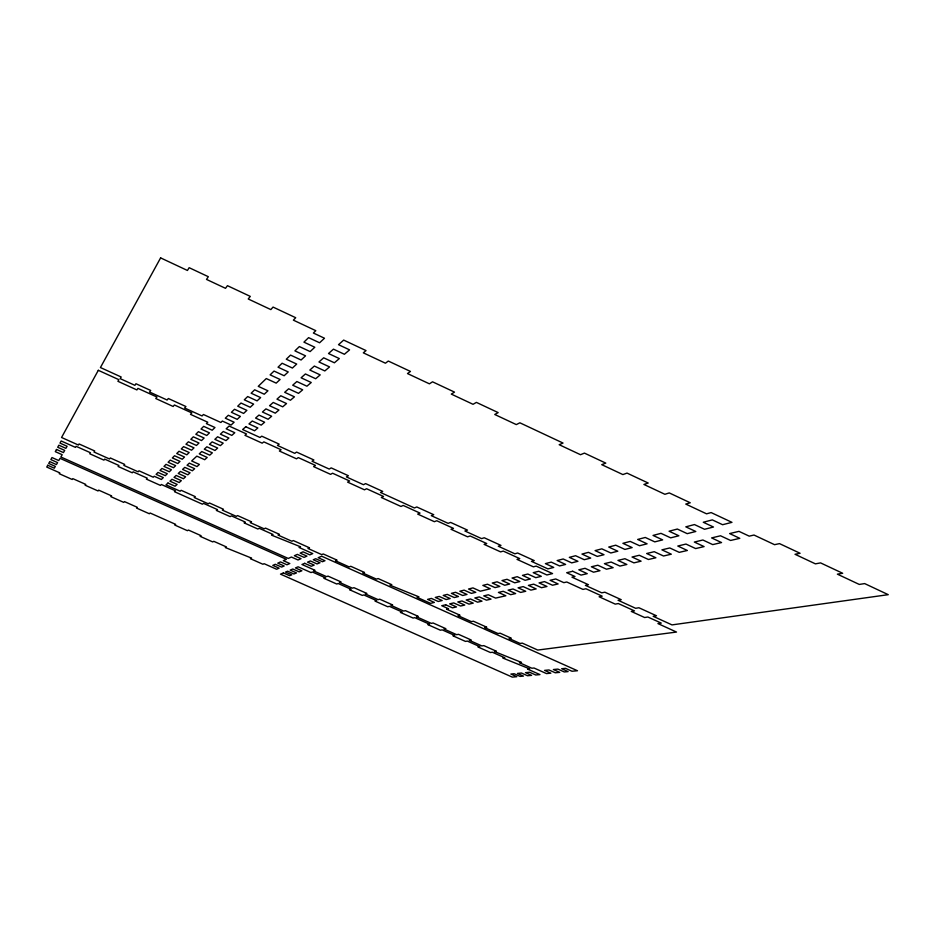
<?xml version="1.0" encoding="UTF-8"?>
<svg xmlns="http://www.w3.org/2000/svg" width="935" height="935" viewBox="0 0 935 935"><rect width="100%" height="100%" fill="white"/><g stroke="black" fill="none" stroke-linecap="round" stroke-linejoin="round"><path stroke-width="1.4" d="M98.304 370.307L61.558 437.486L78.4 445.037L79.054 443.961L94.704 450.974L93.991 452.014L109.535 458.98L110.307 457.963L124.671 464.403L123.841 465.385L138.111 471.778L138.988 470.819L153.27 477.212L154.205 476.266L161.369 479.48L163.309 477.586L156.11 474.361L158.027 472.42L165.285 475.67L167.295 473.729L159.99 470.445L161.965 468.447L169.34 471.754L171.409 469.744L163.987 466.413L166.033 464.344L173.513 467.71L175.64 465.642L168.113 462.252L170.217 460.113L177.814 463.538L180.011 461.399L172.367 457.951L174.541 455.754L182.255 459.237L184.522 457.028L176.75 453.522L179.006 451.254L186.836 454.796L189.186 452.517L181.285 448.952L183.611 446.603L191.57 450.202L194.001 447.853L185.971 444.218L188.379 441.799L196.467 445.457L198.98 443.026L190.822 439.333L193.3 436.82L201.528 440.549L204.122 438.036L195.836 434.272L198.407 431.678L206.764 435.476L209.452 432.87L201.025 429.036L203.678 426.348L212.187 430.217L214.968 427.517L206.39 423.613L207.769 422.223L190.495 414.357L191.804 412.919L174.401 404.984L173.162 406.468L155.783 398.544L156.94 397.024L137.948 388.376L136.884 389.93L117.915 381.293L118.897 379.692L98.304 370.307M160.61 257.885L100.431 367.537L121.188 377.004L120.183 378.628L134.897 385.337L135.972 383.747L150.71 390.468L149.565 392.022L167.12 400.028L168.335 398.509L185.913 406.526L184.616 407.999L202.053 415.946L203.421 414.509L220.882 422.48L222.343 421.066L231.085 425.051L234.124 422.223L225.3 418.19L228.327 415.269L237.221 419.348L240.377 416.414L231.401 412.3L234.533 409.273L243.603 413.422L246.875 410.371L237.724 406.176L240.985 403.032L250.218 407.263L253.619 404.107L244.304 399.818L247.681 396.545L257.09 400.87L260.631 397.585L251.141 393.214L254.659 389.801L264.254 394.219L267.936 390.795L258.247 386.33L266.288 378.558L276.187 383.128L280.114 379.481L270.121 374.853L274.037 371.066L284.135 375.741L288.225 371.931L278.034 367.198L282.113 363.248L292.421 368.039L296.699 364.066L286.285 359.215L290.551 355.09L301.082 359.998L305.546 355.838L294.911 350.87L299.375 346.569L310.128 351.583L314.803 347.236L303.933 342.152L308.597 337.64L319.595 342.783L324.492 338.236L313.377 333.024L315.796 330.674L293.38 320.156L295.705 317.713L273.055 307.077L270.846 309.59L248.231 298.978L250.299 296.395L227.45 285.678L225.51 288.319L206.506 279.413L208.33 276.702L189.15 267.69L187.432 270.46L160.61 257.885M47.732 465.268L46.75 467.056L59.782 472.853L59.256 473.718L72.217 479.48L72.79 478.638L85.763 484.4L85.143 485.218L98.035 490.957L98.701 490.15L111.604 495.889L110.903 496.672L123.736 502.387L124.484 501.616L137.328 507.331L136.545 508.067L149.32 513.747L150.149 513.023L175.686 524.383L174.775 525.061L187.456 530.706L188.402 530.04L201.095 535.685L200.113 536.328L212.736 541.938L213.764 541.307L226.399 546.928L225.323 547.536L251.573 558.125L250.416 558.686L262.922 564.249L264.114 563.7L276.62 569.263L279.098 568.176L272.81 565.383L275.276 564.273L281.61 567.089L284.158 565.991L277.788 563.15L280.535 561.912L286.952 564.775L289.792 563.536L283.328 560.661L286.379 559.294L60.039 458.349L58.753 460.558L51.998 457.554L50.864 459.599L57.573 462.591L56.404 464.578L49.754 461.621L48.737 463.456L55.34 466.401L54.3 468.19L47.732 465.268M56.486 449.466L55.294 451.64L62.189 454.714L60.857 456.993L288.284 558.452L291.416 557.038L298.02 559.983L301.012 558.686L294.373 555.717L297.377 554.373L304.062 557.365L306.914 556.115L300.182 553.111L303.033 551.825L309.812 554.864L312.746 553.59L299.083 547.466L300.521 546.8L271.641 535.182L272.985 534.469L259.17 528.287L257.873 529.023L244.058 522.84L245.309 522.081L231.412 515.863L230.209 516.646L216.336 510.428L217.481 509.622L203.514 503.369L202.416 504.199L174.459 491.681L175.464 490.805L161.381 484.505L160.434 485.405L146.363 479.106L147.262 478.182L133.109 471.848L132.267 472.794L118.126 466.471L118.92 465.49L104.685 459.12L103.937 460.125L89.725 453.755L90.426 452.727L76.121 446.322L75.466 447.374L61.172 440.981L60.004 443.108L67.098 446.275L65.894 448.356L58.847 445.2L57.701 447.269L64.702 450.389L63.44 452.575L56.486 449.466M167.973 483.033L166.009 484.868L180.139 491.202L181.168 490.314L195.321 496.649L194.235 497.513L208.295 503.813L209.428 502.972L223.5 509.271L222.32 510.089L236.31 516.354L237.537 515.559L251.538 521.835L250.253 522.607L264.173 528.836L265.493 528.088L279.413 534.329L278.046 535.054L291.884 541.248L293.31 540.547L309.462 547.793L307.977 548.459L321.733 554.619L323.265 553.976L337.044 560.147L335.466 560.766L349.152 566.902L350.777 566.294L364.475 572.442L362.803 573.015L376.419 579.116L378.137 578.555L391.765 584.667L390 585.193L418.915 596.834L417.057 597.313L430.532 603.356L434.354 602.421L427.575 599.382L431.397 598.412L438.223 601.474L442.15 600.515L435.278 597.43L439.216 596.437L446.147 599.545L450.191 598.552L443.225 595.42L447.281 594.391L454.305 597.547L458.466 596.53L451.395 593.351L455.579 592.299L462.696 595.501L466.997 594.45L459.833 591.224L464.146 590.137L471.369 593.386L475.798 592.311L468.517 589.027L472.97 587.905L480.298 591.212L490.291 588.769L482.846 585.404L487.521 584.223L495.024 587.612L499.839 586.444L492.266 583.019L497.104 581.804L504.725 585.252L509.692 584.036L502.013 580.553L506.992 579.291L514.741 582.809L519.872 581.558L512.064 578.017L517.23 576.708L525.084 580.284L530.402 578.987L522.466 575.387L527.808 574.032L535.79 577.666L541.283 576.322L533.231 572.664L538.759 571.262L546.881 574.967L552.562 573.576L536.176 566.107L533.394 566.832L517.02 559.375L519.743 558.604L503.252 551.089L500.599 551.884L484.12 544.369L486.714 543.539L470.118 535.965L467.593 536.83L451.021 529.28L453.463 528.368L436.762 520.748L434.389 521.695L417.7 514.086L420.002 513.105L403.195 505.438L400.963 506.454L381.363 497.513L383.514 496.462L366.578 488.736L364.498 489.823L347.586 482.109L349.596 480.987L332.556 473.215L330.616 474.372L313.599 466.612L315.457 465.42L298.3 457.589L296.512 458.828L279.378 451.021L281.096 449.747L263.834 441.869L262.197 443.178L244.947 435.313L246.501 433.969L229.122 426.044L226.165 428.791L234.79 432.73L231.81 435.394L223.266 431.502L220.415 434.167L228.888 438.024L226.013 440.595L217.61 436.774L214.851 439.345L223.185 443.132L220.403 445.621L212.14 441.869L209.487 444.347L217.68 448.064L214.992 450.471L206.869 446.79L204.298 449.186L212.35 452.832L209.756 455.158L201.761 451.547L199.272 453.861L207.208 457.449L204.695 459.704L196.829 456.14L191.663 460.955L199.389 464.45L197.005 466.588L189.338 463.129L187.047 465.256L194.667 468.692L192.353 470.761L184.791 467.36L182.57 469.428L190.074 472.806L187.841 474.805L180.397 471.462L178.246 473.461L185.633 476.78L183.459 478.732L176.131 475.436L174.039 477.376L181.32 480.648L179.216 482.53L171.993 479.293L169.96 481.174L177.136 484.4L175.09 486.223L167.973 483.033M245.776 426.757L242.621 429.539L260.059 437.498L261.706 436.154L279.168 444.125L277.45 445.434L294.77 453.346L296.57 452.072L313.903 459.985L312.033 461.224L329.249 469.078L331.189 467.886L348.416 475.751L346.394 476.908L363.493 484.716L365.597 483.594L382.707 491.401L380.533 492.488L414.45 507.974L416.765 506.957L433.723 514.694L431.327 515.676L448.145 523.343L450.612 522.408L467.453 530.098L464.917 530.998L481.63 538.63L484.225 537.765L500.961 545.397L498.285 546.227L514.893 553.812L517.628 553.006L534.247 560.603L531.442 561.362L547.945 568.889L553.719 567.428L545.409 563.63L551.229 562.11L559.609 565.944L565.605 564.424L557.155 560.556L563.186 558.978L571.706 562.882L577.923 561.304L569.333 557.365L575.586 555.729L584.258 559.703L590.721 558.078L581.967 554.058L588.466 552.351L597.29 556.407L603.998 554.712L595.092 550.61L601.836 548.845L610.824 552.982L617.801 551.218L608.732 547.045L615.744 545.198L624.896 549.429L632.142 547.594L622.909 543.317L630.213 541.412L639.54 545.724L647.09 543.819L637.67 539.448L645.279 537.461L654.78 541.868L662.646 539.881L653.051 535.428L660.987 533.347L670.664 537.847L678.868 535.778L669.086 531.22L677.361 529.046L687.237 533.663L695.792 531.489L685.811 526.837L694.46 524.57L704.534 529.28L713.475 527.024L703.284 522.256L712.318 519.883L722.603 524.71L731.953 522.349L711.138 512.579L706.544 513.829L685.764 504.07L690.24 502.773L669.261 492.92L664.89 494.288L643.923 484.447L648.189 483.033L627.023 473.098L622.874 474.583L601.743 464.66L605.775 463.117L584.433 453.101L580.518 454.714L559.2 444.709L563.01 443.05L519.883 422.807L516.307 424.595L494.732 414.474L498.18 412.615L476.394 402.389L473.052 404.306L451.289 394.102L454.515 392.116L432.531 381.807L429.434 383.841L407.485 373.556L410.465 371.44L388.294 361.039L385.442 363.212L363.306 352.834L366.041 350.59L343.683 340.095L338.505 344.676L349.573 349.865L344.396 354.272L333.456 349.152L328.512 353.524L339.335 358.584L334.391 362.792L323.685 357.801L318.964 361.974L329.564 366.917L324.831 370.938L314.347 366.064L309.836 370.061L320.202 374.877L315.679 378.733L305.418 373.965L301.093 377.798L311.25 382.508L306.914 386.202L296.863 381.538L292.713 385.208L302.671 389.813L298.51 393.354L288.658 388.796L284.684 392.314L294.443 396.826L290.446 400.227L280.792 395.762L276.97 399.14L286.542 403.558L282.709 406.818L273.23 402.459L269.56 405.708L278.946 410.021L275.264 413.153L265.961 408.887L262.431 412.008L271.653 416.239L268.111 419.254L258.972 415.07L255.582 418.074L264.628 422.223L261.216 425.121L252.251 421.019L248.979 423.917L257.861 427.973L254.577 430.778L245.776 426.757M304.728 563.326L301.958 564.483L315.001 570.303L313.587 570.864L326.56 576.65L328.021 576.112L341.006 581.909L339.499 582.411L352.413 588.173L353.956 587.683L366.871 593.444L365.281 593.912L378.126 599.651L379.75 599.195L392.606 604.922L390.947 605.354L403.721 611.058L405.428 610.649L418.225 616.352L416.472 616.749L431.304 623.365L433.104 622.99L445.831 628.671L443.985 629.021L456.642 634.666L458.524 634.327L471.182 639.984L469.265 640.288L481.852 645.91L483.816 645.617L496.403 651.239L494.405 651.508L521.52 662.436L519.439 662.67L531.898 668.233L534.025 668.011L546.496 673.586L550.855 673.177L544.579 670.383L548.95 669.963L555.273 672.779L559.738 672.37L553.391 669.53L557.879 669.098L564.284 671.949L568.106 671.599L561.678 668.724L565.511 668.35L571.986 671.248L577.479 670.746L321.698 556.22L318.192 557.681L324.971 560.719L322.47 561.736L315.726 558.721L313.283 559.738L319.992 562.741L317.058 563.934L310.397 560.953L307.545 562.145L314.16 565.102L311.297 566.259L304.728 563.326M283.398 572.933L280.512 574.148L512.275 677.115L516.833 676.706L510.872 674.053L514.133 673.738L520.129 676.402L523.46 676.098L517.441 673.422L521.45 673.036L527.504 675.736L531.594 675.362L525.505 672.651L529.619 672.253L535.743 674.988L539.951 674.603L527.609 669.098L529.701 668.887L502.843 658.053L504.842 657.808L492.371 652.244L490.408 652.513L477.949 646.962L479.877 646.681L467.348 641.094L465.455 641.398L452.937 635.812L454.784 635.484L442.197 629.874L440.385 630.213L427.798 624.603L429.574 624.241L414.801 617.661L413.083 618.047L400.425 612.413L402.108 612.004L389.392 606.336L387.744 606.757L375.04 601.088L376.641 600.644L363.855 594.952L362.301 595.408L349.526 589.716L351.046 589.237L338.201 583.51L336.717 584.013L323.884 578.286L325.322 577.772L312.407 572.01L311.016 572.559L298.113 566.809L295.437 567.919L301.853 570.782L299.165 571.858L292.795 569.018L290.189 570.105L296.524 572.921L293.906 573.985L287.618 571.18L285.502 572.068L291.755 574.85L289.628 575.703L283.398 572.933M572.699 571.273L566.692 572.711L574.978 576.498L571.975 577.187L588.454 584.714L585.415 585.368L601.754 592.825L604.863 592.206L621.226 599.686L618.058 600.27L635.648 608.299L638.897 607.75L656.499 615.791L653.179 616.305L671.996 624.896L888.25 594.672L864.665 583.592L859.277 584.433L837.386 574.16L842.669 573.272L820.568 562.893L815.402 563.852L795.019 554.28L800.079 553.275L779.51 543.621L774.554 544.684L754.007 535.042L749.215 536.152L738.966 531.349L729.639 533.581L739.795 538.338L730.574 540.465L720.523 535.778L711.605 537.917L721.551 542.557L712.727 544.602L702.886 540.009L694.343 542.055L704.09 546.601L695.64 548.564L685.986 544.065L677.793 546.028L687.354 550.481L679.254 552.351L669.776 547.957L661.922 549.85L671.307 554.198L663.523 555.998L654.231 551.697L646.681 553.508L655.891 557.763L648.422 559.492L639.295 555.273L632.048 557.015L641.083 561.187L633.895 562.858L624.942 558.721L617.965 560.404L626.847 564.483L619.928 566.084L611.128 562.04L604.419 563.653L613.15 567.662L606.488 569.205L597.839 565.231L591.376 566.785L599.954 570.712L593.538 572.197L585.041 568.305L578.812 569.801L587.238 573.658L581.056 575.095L572.699 571.273M445.679 604.793L441.752 605.716L448.519 608.743L446.556 609.188L460.008 615.218L458.01 615.627L471.38 621.623L473.414 621.226L486.796 627.221L484.716 627.595L498.016 633.556L500.143 633.194L511.235 638.173L509.072 638.5L520.105 643.444L522.314 643.128L537.765 650.059L676.519 632.06L657.948 623.587L661.244 623.107L647.873 617.018L644.636 617.521L631.289 611.432L634.479 610.906L618.351 603.554L615.23 604.115L599.125 596.764L602.175 596.168L585.953 588.769L582.961 589.401L566.75 582.002L563.852 582.657L555.752 578.975L550.096 580.296L558.125 583.954L552.491 585.228L544.532 581.605L539.063 582.891L546.963 586.479L541.517 587.706L533.686 584.153L528.392 585.392L536.176 588.921L530.916 590.114L523.191 586.607L518.083 587.811L525.739 591.282L520.643 592.428L513.046 588.992L508.102 590.149L515.641 593.561L510.709 594.672L503.229 591.294L498.437 592.416L505.858 595.77L495.62 598.096L488.304 594.789L483.746 595.864L491.004 599.136L486.457 600.165L479.258 596.916L474.84 597.956L481.992 601.17L477.586 602.175L470.48 598.973L466.191 599.978L473.239 603.145L468.973 604.115L461.972 600.971L457.811 601.953L464.753 605.074L460.604 606.009L453.709 602.911L449.665 603.858L456.514 606.932L452.493 607.844L445.679 604.793"/></g></svg>
